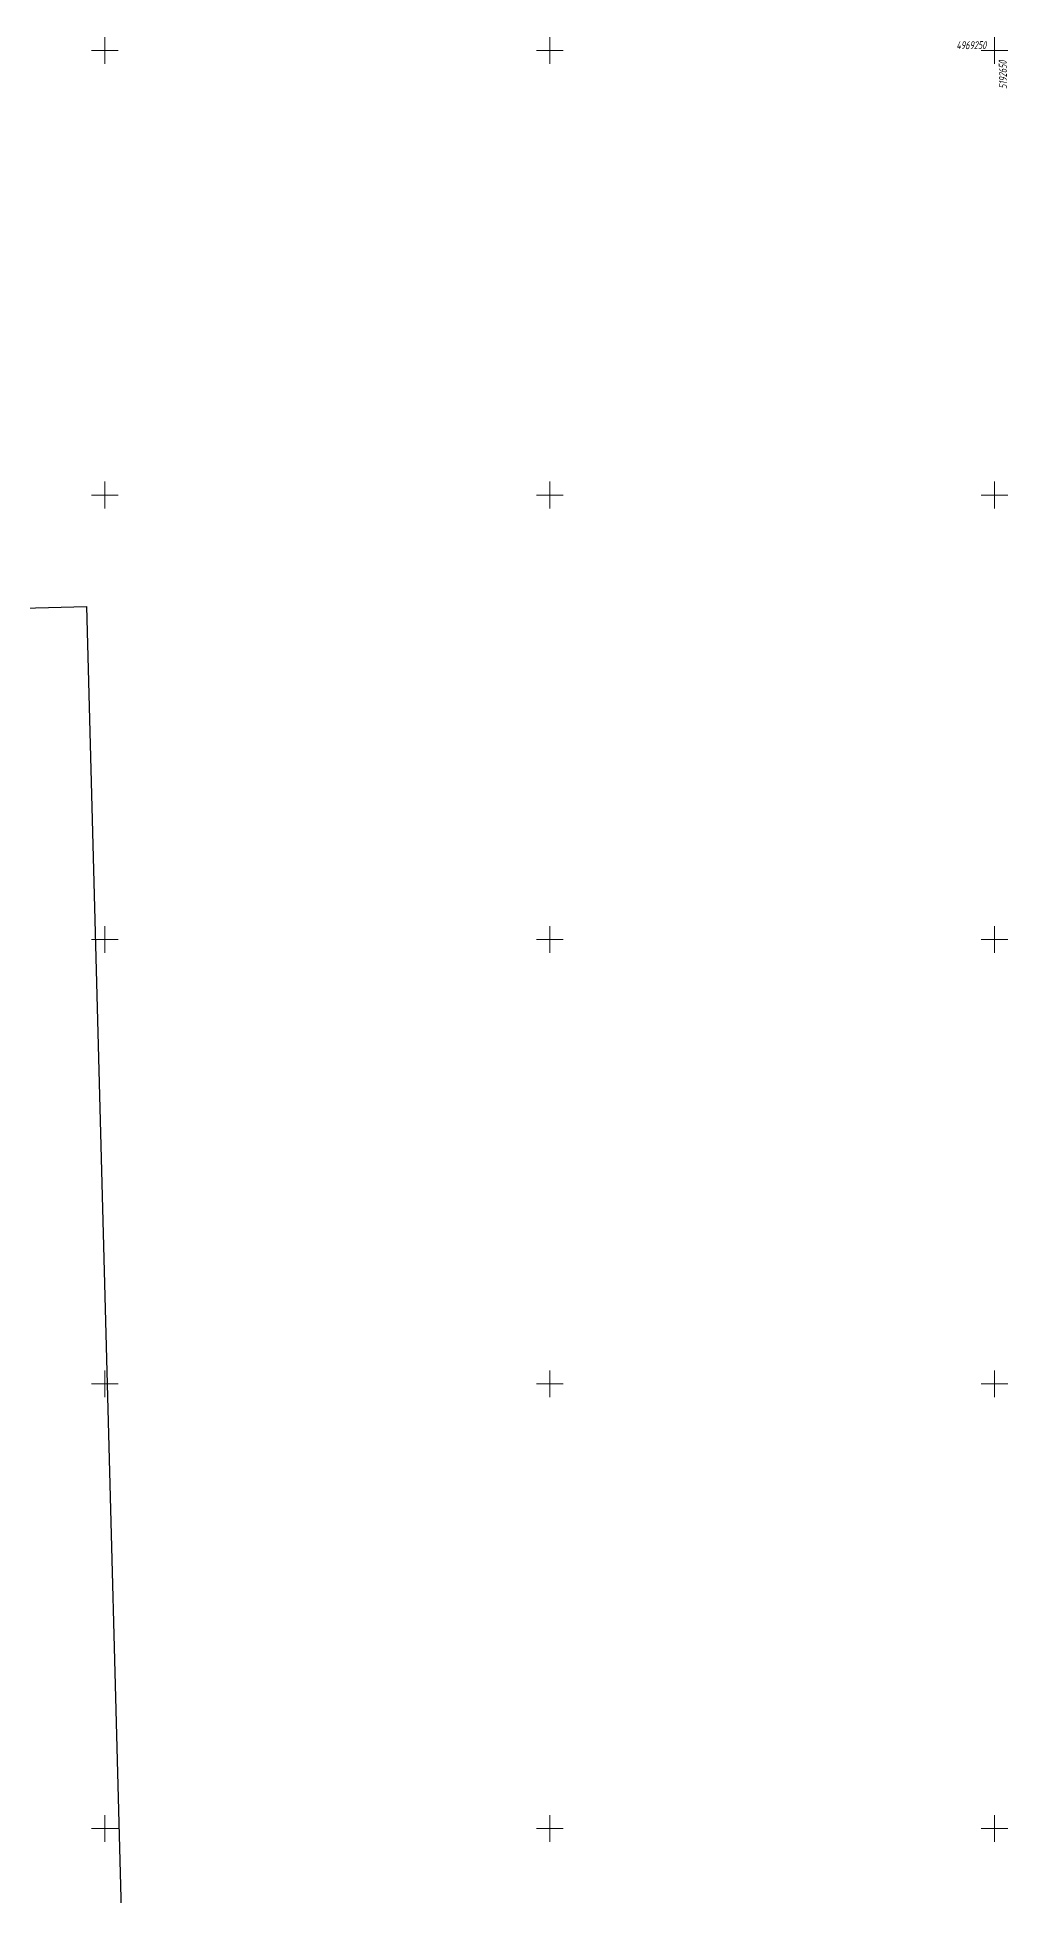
# Model space of a CAD drawing. Header units: metres. Extents: x 0 to 3282, y 0 to 1671.
# Drawn here: x 2130.9 to 2240.1, y 1437.8 to 1646.9 of the extents above; entities that cross this region are included whole.
import ezdxf

# ---------------------------------------------------------------- set-up
doc = ezdxf.new("R2010")
doc.units = ezdxf.units.M
doc.layers.add('Grid', color=7, linetype='Continuous', lineweight=18, transparency=0.65)
doc.layers.add('Otm', color=7, linetype='Continuous', lineweight=18, transparency=0.65)
doc.styles.get("Standard").update_dxf_attribs({"font": 'GOST_0.TTF', "oblique": 15})
picture_1 = doc.add_image_def('image1.png', size_in_pixel=(630, 728))

# ---------------------------------------------------------------- blocks, each defined once
blk = doc.blocks.new('GRID')
at = {"layer": 'Grid', "color": 104}
blk.add_line((-1.5, 0), (1.5, 0), dxfattribs=at)
for points in [[(0, 0), (0, 1.5)], [(0, 0), (0, -1.5)]]:
    blk.add_lwpolyline(points, dxfattribs=at)

msp = doc.modelspace()

# ---------------------------------------------------------------- block references
at = {"layer": 'Grid', "color": 7, "linetype": 'Continuous'}
for p in [(2138.559, 1645.422), (2188.559, 1645.422), (2238.559, 1645.422), (2138.559, 1595.422), (2188.559, 1595.422), (2238.559, 1595.422), (2138.559, 1545.422), (2188.559, 1545.422), (2238.559, 1545.422), (2138.559, 1495.422), (2188.559, 1495.422), (2238.559, 1495.422), (2138.559, 1445.422), (2188.559, 1445.422), (2238.559, 1445.422)]:
    msp.add_blockref('GRID', p, dxfattribs=at)

# ---------------------------------------------------------------- texts
at = {"layer": 'Otm', "oblique": 13, "width": 0.8}
for s, rotation, p in [('4969250', 0.13959, (2234.269, 1645.569, 295.813)), ('5192650', 90.53949, (2239.967, 1641.105, 295.813))]:
    msp.add_text(s, height=0.9, rotation=rotation, dxfattribs=at).set_placement(p)

# ---------------------------------------------------------------- pictures from other files: only their frames are drawn
image = msp.add_image(picture_1, insert=(1887.613, 1279.375, 287.326), size_in_units=(256.833, 296.785), rotation=1.5196, dxfattribs=dict(fade=50))
image.dxf.flags = 15

doc.saveas('drawing.dxf')
